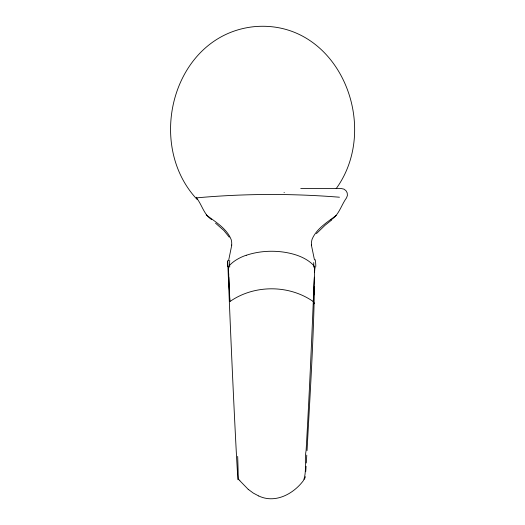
<?xml version="1.0" encoding="UTF-8"?>
<svg xmlns="http://www.w3.org/2000/svg" width="525" height="525" viewBox="0 0 525 525"><rect width="100%" height="100%" fill="white"/><g stroke="black" fill="none" stroke-linecap="round" stroke-linejoin="round"><path stroke-width="0.79" d="M314.606 286.552L314.508 294.82L314.423 287.155C313.569 341.663 309.914 396.126 307.053 450.562M314.77 268.131L314.803 266.779A44.179 26.867 0 0 0 296.907 255.248A51.968 31.625 0 0 0 246.277 255.281M258.786 496C275.363 503.869 293.6 493.822 303.45 480.539C307.086 471.588 304.185 460.123 306.101 450.522C308.963 401.481 311.174 352.406 313.222 303.325L313.418 298.239M304.349 479.391L305.425 476.693M313.628 303.982L314.337 303.306L313.294 301.58L314.803 266.779L314.573 272.587M313.504 296.264L314.37 277.18M306.777 455.103L306.292 462.991M306.082 466.305L305.74 471.594M231.774 245.024L228.592 260.669M330.934 219.896C339.019 215.158 341.165 205.17 346.539 197.859A6.07 6.07 0 0 0 341.388 188.573L300.74 188.573M336.177 188.632C381.977 125.429 338.067 19.025 254.225 26.663C173.394 34.998 144.388 143.916 197.354 199.684M316.404 233.638L325.041 225.284L331.688 219.982M336.243 215.388C327.383 222.206 316.752 228.408 312.152 239.085A37.675 22.47 21.5 0 0 311.548 245.057M229.707 297.682L229.871 301.58C254.166 284.55 288.993 284.55 313.294 301.58M196.291 197.256A6.07 6.07 0 0 0 196.619 197.859C244.112 193.541 291.92 193.403 339.452 197.216M196.619 197.859L197.039 198.535M258.7 495.967L253.253 493.06L248.22 489.326M211.601 219.542C204.258 214.922 202.21 205.708 197.249 198.87M206.22 214.876C215.316 221.944 226.741 228.349 231.197 239.643A37.4 22.404 -21.3 0 1 231.656 245.05M215.526 223.171L223.899 230.514L229.248 237.149M248.181 489.3L240.023 480.92M239.873 480.736L238.816 479.404M314.482 259.928L311.384 245.024M228.788 277.18L229.661 296.264M228.395 268.124L228.362 266.779L229.871 301.58M228.683 274.831L228.362 266.779M237.681 456.402A132.352 1.011 87.5 0 1 235.449 435.717A132.352 1.011 87.5 0 1 227.745 261.581M315.184 259.639A59.587 42.512 -36.5 0 1 315.801 266.49M228.323 266.766A44.166 26.867 0 0 1 246.232 255.229M229.733 267.166A59.581 40.898 42.5 0 1 229.76 260.374M313.74 262.533A59.587 41.042 -42 0 1 313.661 267.1M227.404 266.51A58.846 42.125 36 0 1 227.889 260.387M284.353 192.426A91.389 0.952 3.2 0 1 284.018 192.406"/></g></svg>
